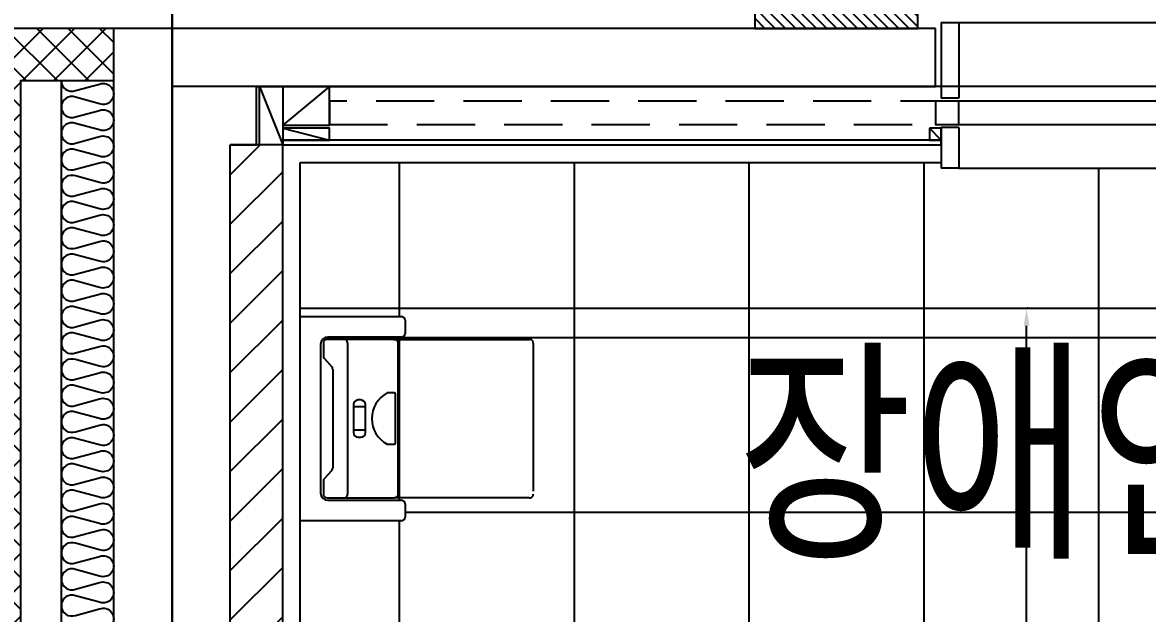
# Model space of a CAD drawing. Header units: millimetres. Extents: x 0 to 1390178, y 0 to 110113.
# Drawn here: x 438865 to 440796, y 29727 to 30741 of the extents above; entities that cross this region are included whole.
import ezdxf
from ezdxf.enums import TextEntityAlignment as Align
from ezdxf.xclip import XClip

# ---------------------------------------------------------------- set-up
doc = ezdxf.new("R2010")
doc.units = ezdxf.units.MM
doc.header["$LTSCALE"] = 100
doc.header["$XCLIPFRAME"] = 0
for name, pattern in [('X - 평면도$0$CEN', [62, 60, -1, 0, -1]), ('X - 평면도$0$HID', [1.5, 1, -0.5]), ('X - 평면도$0$HIDDENX2', [19.05, 12.7, -6.35])]:
    doc.linetypes.add(name, pattern=pattern)
doc.layers.get('DEFPOINTS').update_dxf_attribs({"color": 145})
for name, color, linetype in [('AA-XXXX-TEXT', 3, 'Continuous'), ('X - 평면도$0$$0$_led', 4, 'Continuous'), ('X - 평면도$0$253', 253, 'Continuous'), ('X - 평면도$0$A-FIN', 8, 'Continuous'), ('X - 평면도$0$A-INS', 9, 'Continuous'), ('X - 평면도$0$A-TILE', 253, 'Continuous'), ('X - 평면도$0$A-WALB', 3, 'Continuous'), ('X - 평면도$0$AA-FFXM-SANI(부대시설)', 6, 'Continuous'), ('X - 평면도$0$AA-WAXM-BRCK', 3, 'Continuous'), ('X - 평면도$0$AA-WAXM-CONC', 2, 'Continuous'), ('X - 평면도$0$AA-XXXX-CNTL', 1, 'X - 평면도$0$CEN'), ('X - 평면도$0$AA-XXXX-PATT', 8, 'Continuous'), ('X - 평면도$0$CON', 2, 'Continuous'), ('X - 평면도$0$FIN', 5, 'Continuous'), ('X - 평면도$0$WID', 4, 'Continuous')]:
    doc.layers.add(name, color=color, linetype=linetype)
doc.layers.add('X - 평면도$0$DEFPOINT', color=163, linetype='Continuous', plot=False)
doc.styles.add('HAUD01', font='Dotum.ttf')
doc.styles.add('X - 평면도$0$STANDARD', font='Dotum.ttf')
doc.styles.add('X - 평면도$0$맑은고딕', font='malgun.ttf')
doc.dimstyles.new('X - 평면도$0$Standard', dxfattribs={"dimtxt": 0.18, "dimasz": 0.18, "dimexe": 0.18, "dimexo": 0.0625, "dimgap": 0.09, "dimtad": 0, "dimtih": 1, "dimtoh": 1, "dimdec": 4, "dimzin": 0, "dimdsep": 46, "dimtxsty": 'X - 평면도$0$STANDARD', "dimcen": 0.09, "dimadec": 0, "dimazin": 0, "dimtfac": 1, "dimtdec": 4, "dimtofl": 0, "dimtmove": 0, "dimatfit": 3, "dimfxl": 1, "dimtolj": 1, "dimtzin": 0, "dimarcsym": 0})

# ---------------------------------------------------------------- blocks, each defined once
blk = doc.blocks.new('X - 평면도$0$A$C5FCA0815')
at = {"layer": 'X - 평면도$0$FIN', "color": 251, "linetype": 'Continuous'}
blk.add_line((790, 232), (770, 211), dxfattribs=at)
blk.add_lwpolyline([(770, 211), (770, 232), (790, 232), (790, 211), (770, 211)], dxfattribs=at)
at = {"layer": 'X - 평면도$0$WID'}
for p, q in [((790, 210), (790, 280)), ((820, 280), (790, 280)), ((820, 210), (820, 280)), ((-380, 240), (-380, 140)), ((820, 210), (790, 210)), ((790, 30), (790, 160)), ((820, 160), (790, 160)), ((820, 30), (820, 160)), ((790, 30), (820, 30))]:
    blk.add_line(p, q, dxfattribs=at)
at = {"layer": 'X - 평면도$0$WID', "color": 8}
for p, q in [((820, 280), (1860, 280)), ((820, 30), (1890, 30))]:
    blk.add_line(p, q, dxfattribs=at)
at = {"layer": 'X - 평면도$0$WID', "color": 251}
blk.add_line((-380, 140), (-340, 240), dxfattribs=at)
at = {"layer": 'X - 평면도$0$WID', "color": 251, "linetype": 'Continuous'}
for p, q in [((-340, 211), (-260, 232)), ((-260, 140), (-340, 206))]:
    blk.add_line(p, q, dxfattribs=at)
at = {"layer": 'X - 평면도$0$WID', "color": 251}
blk.add_lwpolyline([(-380, 240), (-380, 140), (-340, 140), (-340, 240), (-380, 240)], dxfattribs=at)
at = {"layer": 'X - 평면도$0$WID', "color": 251, "linetype": 'Continuous'}
blk.add_lwpolyline([(-340, 240), (790, 240), (790, 232), (-340, 232)], close=True, dxfattribs=at)
for points in [[(-340, 211), (-340, 232), (-260, 232), (-260, 211), (-340, 211)], [(-340, 140), (-340, 206), (-260, 206), (-260, 140), (-340, 140)]]:
    blk.add_lwpolyline(points, dxfattribs=at)
at = {"layer": 'X - 평면도$0$WID', "color": 9, "linetype": 'X - 평면도$0$HID'}
blk.add_lwpolyline([(-260, 165), (-260, 205), (820, 205), (820, 165), (-260, 165)], dxfattribs=at)
at = {"layer": 'X - 평면도$0$WID'}
blk.add_lwpolyline([(780, 165), (780, 205), (1860, 205), (1860, 165), (780, 165)], dxfattribs=at)
blk = doc.blocks.new('X - 평면도$0$영유아거치대')
at = {"layer": 'X - 평면도$0$AA-FFXM-SANI(부대시설)', "color": 4}
for p, q in [((0, 0), (0, 350)), ((0, 350), (173.7, 350)), ((180, 343.7), (180, 321.3)), ((161.6, 311), (46.1, 311)), ((173.7, 315), (47.6, 315)), ((35, 302.4), (35, 47.6)), ((39.8, 304.7), (39.8, 282.7)), ((81.2, 304.7), (81.2, 45.3)), ((168, 45.3), (168, 304.7)), ((41.4, 278.5), (54.2, 263.9)), ((55.8, 259.7), (55.8, 90.3)), ((161.4, 219), (149.1, 219)), ((163.4, 175), (163.4, 217)), ((91.4, 199), (91.4, 175)), ((112, 195), (91.4, 195)), ((104, 207), (99.4, 207)), ((112, 151), (112, 199)), ((91.4, 175), (91.4, 151)), ((163.4, 133), (163.4, 175)), ((112, 155), (91.4, 155)), ((99.4, 143), (104, 143)), ((149.1, 131), (161.4, 131)), ((54.2, 86.1), (41.4, 71.5)), ((39.8, 67.3), (39.8, 45.3)), ((46.1, 39), (161.6, 39)), ((47.6, 35), (173.7, 35)), ((180, 28.7), (180, 6.3)), ((173.7, 0), (0, 0))]:
    blk.add_line(p, q, dxfattribs=at)
at = {"layer": 'X - 평면도$0$AA-FFXM-SANI(부대시설)', "color": 1, "linetype": 'X - 평면도$0$HIDDENX2', "ltscale": 0.2}
for p, q in [((160, 311), (393.7, 311)), ((400, 304.7), (400, 45.3)), ((393.7, 39), (161.6, 39))]:
    blk.add_line(p, q, dxfattribs=at)
at = {"layer": 'X - 평면도$0$AA-FFXM-SANI(부대시설)', "color": 4}
for centre, radius, start, end in [((173.7, 343.7), 6.32, 0, 90), ((47.6, 302.4), 12.6, 90, 180), ((46.1, 304.7), 6.32, 90, 180), ((74.9, 304.7), 6.32, 0, 53.1301), ((161.6, 304.7), 6.32, 0, 90), ((173.7, 321.3), 6.32, 270, 0), ((46.1, 282.7), 6.32, 180, 221.3071), ((49.4, 259.7), 6.32, 0, 41.3071), ((173.2, 175), 50.2, 118.6834, 241.3166), ((161.4, 217), 2, 0, 90), ((99.4, 199), 8.01, 90, 180), ((104, 199), 8.01, 0, 90), ((99.4, 151), 8.01, 180, 270), ((104, 151), 8.01, 270, 0), ((161.4, 133), 2, 270, 0), ((49.4, 90.3), 6.32, 318.6929, 0), ((46.1, 67.3), 6.32, 138.6929, 180), ((47.6, 47.6), 12.6, 180, 270), ((46.1, 45.3), 6.32, 180, 270), ((74.9, 45.3), 6.32, 306.8699, 0), ((161.6, 45.3), 6.32, 270, 0), ((173.7, 28.7), 6.32, 0, 90), ((173.7, 6.3), 6.32, 270, 0)]:
    blk.add_arc(centre, radius, start, end, dxfattribs=at)
at = {"layer": 'X - 평면도$0$AA-FFXM-SANI(부대시설)', "color": 1, "linetype": 'X - 평면도$0$HIDDENX2', "ltscale": 0.2}
for centre, start, end in [((393.7, 304.7), 0, 90), ((393.7, 45.3), 270, 0)]:
    blk.add_arc(centre, 6.32, start, end, dxfattribs=at)
blk = doc.blocks.new('X - 평면도$0$1F PL')
at = {"layer": 'X - 평면도$0$AA-WAXM-CONC'}
for p, q in [((-44367.2, 10670.9), (-44367.2, 13420.9)), ((-42957.2, 13420.9), (-44367.2, 13420.9)), ((-42957.2, 13320.9), (-42957.2, 13420.9)), ((-44122.2, 13220.9), (-44122.2, 13320.9)), ((-44122.2, 13320.9), (-42957.2, 13320.9)), ((-44167.2, 13220.9), (-44122.2, 13220.9)), ((-44167.2, 11220.9), (-44167.2, 13220.9))]:
    blk.add_line(p, q, dxfattribs=at)
blk = doc.blocks.new('X - 평면도$0$$0$20201005.211729')
at = {"layer": 'X - 평면도$0$$0$_led'}
h = blk.add_hatch(dxfattribs=at)
h.set_pattern_fill('ANSI31', color=256, scale=100, angle=180, style=0)
h.set_pattern_definition([(135, (6492677.78, 1750075.901), (8.838834765, 8.838834765), [])])
h.paths.add_polyline_path([(0, -40), (0, 0), (280, 0), (280, -40)])
blk.add_lwpolyline([(280, 0), (0, 0), (0, -40), (280, -40)], close=True, dxfattribs=at)
blk = doc.blocks.new('*D996')
at = {"layer": 'DEFPOINTS', "color": 0, "transparency": 16777216}
for p in [(1246.4, 1600, 0), (1246.4, 1600, 0), (1246.4, 0, 0)]:
    blk.add_point(p, dxfattribs=at)
at = {"layer": 'X - 평면도$0$DEFPOINT', "color": 0, "lineweight": -2, "transparency": 16777216}
for p, q in [((1249.4, 1600, 0), (1247.6, 1600, 0)), ((1246.4, 30, 0), (1246.4, 1570, 0)), ((1243.4, 0, 0), (1245.1, 0, 0))]:
    blk.add_line(p, q, dxfattribs=at)
at = {"layer": 'X - 평면도$0$DEFPOINT', "color": 0, "transparency": 16777216}
for points in [[(1251.4, 1570, 0), (1241.4, 1570, 0), (1246.4, 1600, 0)], [(1251.4, 30, 0), (1241.4, 30, 0), (1246.4, 0, 0)]]:
    blk.add_solid(points, dxfattribs=at)
at = {"layer": 'X - 평면도$0$DEFPOINT', "color": 0, "transparency": 16777216, "insert": (1267, 800, 0), "char_height": 30, "attachment_point": 5, "rotation": 270, "style": 'X - 평면도$0$맑은고딕'}
blk.add_mtext('\\A1;1600', dxfattribs=at)
blk = doc.blocks.new('X - 평면도$0$A$C9b846ec6')
at = {"layer": 'X - 평면도$0$253'}
h = blk.add_hatch(dxfattribs=at)
h.set_pattern_fill('ANSI37', color=253, scale=12)
h.set_pattern_definition([(45, (-943193, 374193), (-26.9407684, 26.9407684), []), (135, (-943193, 374193), (-26.9407684, -26.9407684), [])])
h.paths.add_polyline_path([(-1710, 14740), (-1550, 14740), (-1550, 14830), (-1800, 14830), (-1800, 12080), (-1550, 12080), (-1550, 12170), (-1710, 12170)])
at = {"layer": 'X - 평면도$0$A-INS'}
blk.add_line((-1640, 12170), (-1640, 14740), dxfattribs=at)
blk.add_lwpolyline([(-1640, 14740, 0.524856), (-1615.6, 14723.2), (-1574.4, 14734.3, -1.449198), (-1574.4, 14700.7), (-1615.6, 14711.8, 0.524856), (-1640, 14695, 0.524856), (-1615.6, 14678.2), (-1574.4, 14689.3, -1.449198), (-1574.4, 14655.7), (-1615.6, 14666.8, 0.524856), (-1640, 14650, 0.524856), (-1615.6, 14633.2), (-1574.4, 14644.3, -1.449198), (-1574.4, 14610.7), (-1615.6, 14621.8, 0.524856), (-1640, 14605, 0.524856), (-1615.6, 14588.2), (-1574.4, 14599.3, -1.449198), (-1574.4, 14565.7), (-1615.6, 14576.8, 0.524856), (-1640, 14560, 0.524856), (-1615.6, 14543.2), (-1574.4, 14554.3, -1.449198), (-1574.4, 14520.7), (-1615.6, 14531.8, 0.524856), (-1640, 14515, 0.524856), (-1615.6, 14498.2), (-1574.4, 14509.3, -1.449198), (-1574.4, 14475.7), (-1615.6, 14486.8, 0.524856), (-1640, 14470, 0.524856), (-1615.6, 14453.2), (-1574.4, 14464.3, -1.449198), (-1574.4, 14430.7), (-1615.6, 14441.8, 0.524856), (-1640, 14425, 0.524856), (-1615.6, 14408.2), (-1574.4, 14419.3, -1.449198), (-1574.4, 14385.7), (-1615.6, 14396.8, 0.524856), (-1640, 14380, 0.524856), (-1615.6, 14363.2), (-1574.4, 14374.3, -1.449198), (-1574.4, 14340.7), (-1615.6, 14351.8, 0.524856), (-1640, 14335, 0.524856), (-1615.6, 14318.2), (-1574.4, 14329.3, -1.449198), (-1574.4, 14295.7), (-1615.6, 14306.8, 0.524856), (-1640, 14290, 0.524856), (-1615.6, 14273.2), (-1574.4, 14284.3, -1.449198), (-1574.4, 14250.7), (-1615.6, 14261.8, 0.524856), (-1640, 14245, 0.524856), (-1615.6, 14228.2), (-1574.4, 14239.3, -1.449198), (-1574.4, 14205.7), (-1615.6, 14216.8, 0.524856), (-1640, 14200, 0.524856), (-1615.6, 14183.2), (-1574.4, 14194.3, -1.449198), (-1574.4, 14160.7), (-1615.6, 14171.8, 0.524856), (-1640, 14155, 0.524856), (-1615.6, 14138.2), (-1574.4, 14149.3, -1.449198), (-1574.4, 14115.7), (-1615.6, 14126.8, 0.524856), (-1640, 14110, 0.524856), (-1615.6, 14093.2), (-1574.4, 14104.3, -1.449198), (-1574.4, 14070.7), (-1615.6, 14081.8, 0.524856), (-1640, 14065, 0.524856), (-1615.6, 14048.2), (-1574.4, 14059.3, -1.449198), (-1574.4, 14025.7), (-1615.6, 14036.8, 0.524856), (-1640, 14020, 0.524856), (-1615.6, 14003.2), (-1574.4, 14014.3, -1.449198), (-1574.4, 13980.7), (-1615.6, 13991.8, 0.524856), (-1640, 13975, 0.524856), (-1615.6, 13958.2), (-1574.4, 13969.3, -1.449198), (-1574.4, 13935.7), (-1615.6, 13946.8, 0.524856), (-1640, 13930, 0.524856), (-1615.6, 13913.2), (-1574.4, 13924.3, -1.449198), (-1574.4, 13890.7), (-1615.6, 13901.8, 0.524856), (-1640, 13885, 0.524856), (-1615.6, 13868.2), (-1574.4, 13879.3, -1.449198), (-1574.4, 13845.7), (-1615.6, 13856.8, 0.524856), (-1640, 13840, 0.524856), (-1615.6, 13823.2), (-1574.4, 13834.3, -1.449198), (-1574.4, 13800.7)], format="xyb", dxfattribs=at)
at = {"layer": 'X - 평면도$0$AA-WAXM-BRCK'}
for points in [[(-1549.9, 14830), (-1800, 14830), (-1800, 12080), (-1549.9, 12080)], [(-1549.9, 14740), (-1710, 14740), (-1710, 12170), (-1549.9, 12170)]]:
    blk.add_lwpolyline(points, dxfattribs=at)
blk = doc.blocks.new('X - 평면도$0$장애인용좌변기')
at = {"layer": 'X - 평면도$0$DEFPOINT'}
blk.add_lwpolyline([(2000, 1600), (2000, 0), (0, 0), (0, 1600)], close=True, dxfattribs=at)
dim = blk.add_linear_dim(base=(1246.4, 1600, 0), p1=(1246.4, 0, 0), p2=(1246.4, 1600, 0), angle=270, dimstyle='X - 평면도$0$Standard', override={"dimtxt": 30, "dimasz": 30, "dimexe": 1.25, "dimexo": 3, "dimgap": 5, "dimtad": 1, "dimtih": 0, "dimtoh": 0, "dimdec": 0, "dimtxsty": 'X - 평면도$0$맑은고딕'}, dxfattribs=at)
dim.commit()
dim.dimension.update_dxf_attribs({"geometry": '*D996', "text_midpoint": (1267, 800, 0)})
blk = doc.blocks.new('X - 평면도', base_point=(-475.4, -286.7))
at = {"layer": 'X - 평면도$0$AA-XXXX-PATT'}
h = blk.add_hatch(dxfattribs=at)
h.set_pattern_fill('_USER', color=256, scale=60, angle=45, style=0, pattern_type=0)
h.set_pattern_definition([(45, (-126000, -3e-11), (-42.426407, 42.426407), [])])
h.paths.add_polyline_path([(670892, 44513.1), (668562, 44513.1), (668562, 46423.1), (668472, 46423.1), (668472, 44423.1), (669832, 44423.1), (670892, 44423.1)])
h.paths.add_polyline_path([(673522, 46423.1), (673432, 46423.1), (673432, 44513.1), (671092, 44513.1), (671092, 44423.1), (671822, 44423.1), (673522, 44423.1)])
at = {"layer": 'X - 평면도$0$A-FIN'}
for p, q in [((668592, 46393.1), (669692, 46393.1)), ((668592, 44543.1), (668592, 46393.1))]:
    blk.add_line(p, q, dxfattribs=at)
at = {"layer": 'X - 평면도$0$A-TILE', "color": 252}
for p, q in [((668762, 46393.1), (668762, 46128.7)), ((669062, 46393.1), (669062, 45384.3)), ((669362, 46393.1), (669362, 44666.7)), ((669662, 46393.1), (669662, 44543.1)), ((669962, 46383.1), (669962, 44543.1)), ((668635.8, 46093.1), (670862, 46093.1)), ((668762, 46093.7), (668762, 45813.7)), ((668762, 45778.7), (668762, 45384.3)), ((668771.9, 45793.1), (670862, 45793.1))]:
    blk.add_line(p, q, dxfattribs=at)
at = {"layer": 'X - 평면도$0$A-WALB'}
for p, q in [((668562, 46423.1), (668472, 46423.1)), ((668562, 44513.1), (668562, 46423.1))]:
    blk.add_line(p, q, dxfattribs=at)
at = {"layer": 'X - 평면도$0$AA-XXXX-CNTL'}
for p, q in [((668372, 68689.6), (668372, 19243.1)), ((668372, 29473.1), (668372, 65373.1)), ((678762, 46523.1), (668372, 46523.1))]:
    blk.add_line(p, q, dxfattribs=at)
for name, p in [('X - 평면도$0$A$C9b846ec6', (669822, 31793.1)), ('X - 평면도$0$1F PL', (712639.2, 33202.2)), ('X - 평면도$0$장애인용좌변기', (668592, 44543.1)), ('X - 평면도$0$영유아거치대', (668591.9, 45778.7))]:
    blk.add_blockref(name, p)
at = {"lineweight": 9, "rotation": 180}
blk.add_blockref('X - 평면도$0$$0$20201005.211729', (669652, 46623.1), dxfattribs=at)
at = {"layer": 'X - 평면도$0$CON', "xscale": -1, "rotation": 180}
blk.add_blockref('X - 평면도$0$A$C5FCA0815', (668902, 46663.1), dxfattribs=at)

msp = doc.modelspace()

# ---------------------------------------------------------------- block references
ref = msp.add_blockref('X - 평면도', (-229725.3, -16179.1))
XClip(ref).set_block_clipping_path([(649249.9173510048, 15892.4063044181), (733249.9173510048, 75292.406304418)])

# ---------------------------------------------------------------- next in the draw order: texts
at = {"layer": 'AA-XXXX-TEXT', "style": 'HAUD01', "width": 0.8}
msp.add_text('장애인용', height=300, dxfattribs=at).set_placement((440694.1, 30003), align=Align.MIDDLE_CENTER)

doc.saveas('drawing.dxf')
